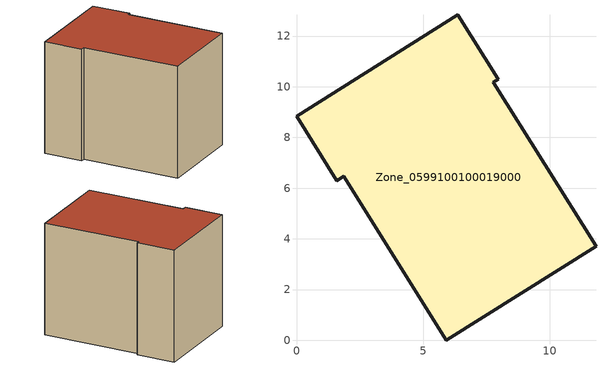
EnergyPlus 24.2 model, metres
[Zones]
Zone_0599100100019000
 floor ground (C_G): 6.37,12.84 7.96,10.3 7.76,10.18 11.82,3.71 5.91,0 1.86,6.46 1.59,6.3 0,8.84 z0
 wall outside (C_F): 7.96,10.3 6.37,12.84 0,8.84 1.59,6.3 1.86,6.46 5.91,0 11.82,3.71 7.76,10.18 7.96,10.3 z0:8.73
 roof outside (C_R): 6.37,12.84 0,8.84 1.59,6.3 1.86,6.46 5.91,0 11.82,3.71 7.76,10.18 7.96,10.3 z8.73
[BUILDING]
Pand.0599100100019000: North Axis=0; Terrain=City; Loads Convergence Tolerance Value=0.04; Temperature Convergence Tolerance Value=0.4; Solar Distribution=FullExterior; Maximum Number of Warmup Days=25; Minimum Number of Warmup Days=1
[Site:Location]
Rotterdam.The.Hague.AP_ZH_NLD Design_Conditions: Latitude=51.96; Longitude=4.45; Time Zone=1; Elevation=-4.5
[SITE:GROUNDTEMPERATURE:BUILDINGSURFACE]
18, 18, 18, 18, 18, 18, 18, 18, 18, 18, 18, 18
[MATERIAL] Thermal Absorptance=0.9; Solar Absorptance=0.7; Visible Absorptance=0.7
Name | Roughness | Thickness | Conductivity | Density | Specific Heat
G.TI.2015-2018 | MediumSmooth | 0.15 | 0.0428571 | 540 | 1210
F.TI.2015-2018 | Rough | 0.3 | 0.0666667 | 1920 | 840
R.TI.2015-2018 | MediumRough | 0.2 | 0.0333333 | 1500 | 1000
[CONSTRUCTION]
C_G: G.TI.2015-2018
C_F: F.TI.2015-2018
C_R: R.TI.2015-2018
[ZONE]
Zone_0599100100019000: Type=1; Multiplier=1; Ceiling Height=Autocalculate; Volume=Autocalculate; Floor Area=autocalculate; Part of Total Floor Area=Yes
[ZONEINFILTRATION:DESIGNFLOWRATE]
Infil_Zone_0599100100019000: Zone or ZoneList or Space or SpaceList=Zone_0599100100019000; Schedule=AlwaysOn; Design Flow Rate Calculation Method=Flow/Area; Flow Rate per Floor Area=0.0015; Constant Term Coefficient=1; Temperature Term Coefficient=0; Velocity Term Coefficient=0; Velocity Squared Term Coefficient=0
[HVACTEMPLATE:ZONE:IDEALLOADSAIRSYSTEM]
Zone_0599100100019000: Maximum Heating Supply Air Temperature=50; Minimum Cooling Supply Air Temperature=13; Maximum Heating Supply Air Humidity Ratio=0.0156; Minimum Cooling Supply Air Humidity Ratio=0.0077; Heating Limit=NoLimit; Cooling Limit=NoLimit; Dehumidification Control Type=ConstantSensibleHeatRatio; Cooling Sensible Heat Ratio=0.7; Dehumidification Setpoint=60; Humidification Control Type=None; Humidification Setpoint=30; Outdoor Air Method=None; Outdoor Air Flow Rate per Person=0.00944; Outdoor Air Flow Rate per Zone Floor Area=0; Outdoor Air Flow Rate per Zone=0; Demand Controlled Ventilation Type=None; Outdoor Air Economizer Type=NoEconomizer; Heat Recovery Type=None; Sensible Heat Recovery Effectiveness=0.7; Latent Heat Recovery Effectiveness=0.65
[ZONECONTROL:THERMOSTAT]
ThermostatControl_Zone_0599100100019000: Zone or ZoneList=Zone_0599100100019000; Control Type Schedule=DualSetpointControlType; Control 1=Thermostat_Zone_0599100100019000; Temperature Difference Between Cutout And Setpoint=0
[THERMOSTATSETPOINT:DUALSETPOINT]
Thermostat_Zone_0599100100019000: Heating Setpoint Temperature Schedule=HeatingSetpoint_Zone_0599100100019000; Cooling Setpoint Temperature Schedule=CoolingSetpoint_Zone_0599100100019000
[SCHEDULE:COMPACT]
HeatingSetpoint_Zone_0599100100019000: Through: 12/31, For: AllDays, Until: 24:00, 21
CoolingSetpoint_Zone_0599100100019000: Through: 12/31, For: AllDays, Until: 24:00, 24
DualSetpointControlType: Through: 12/31, For: AllDays, Until: 24:00, 4
AlwaysOn: Through: 12/31, For: AllDays, Until: 24:00, 1
